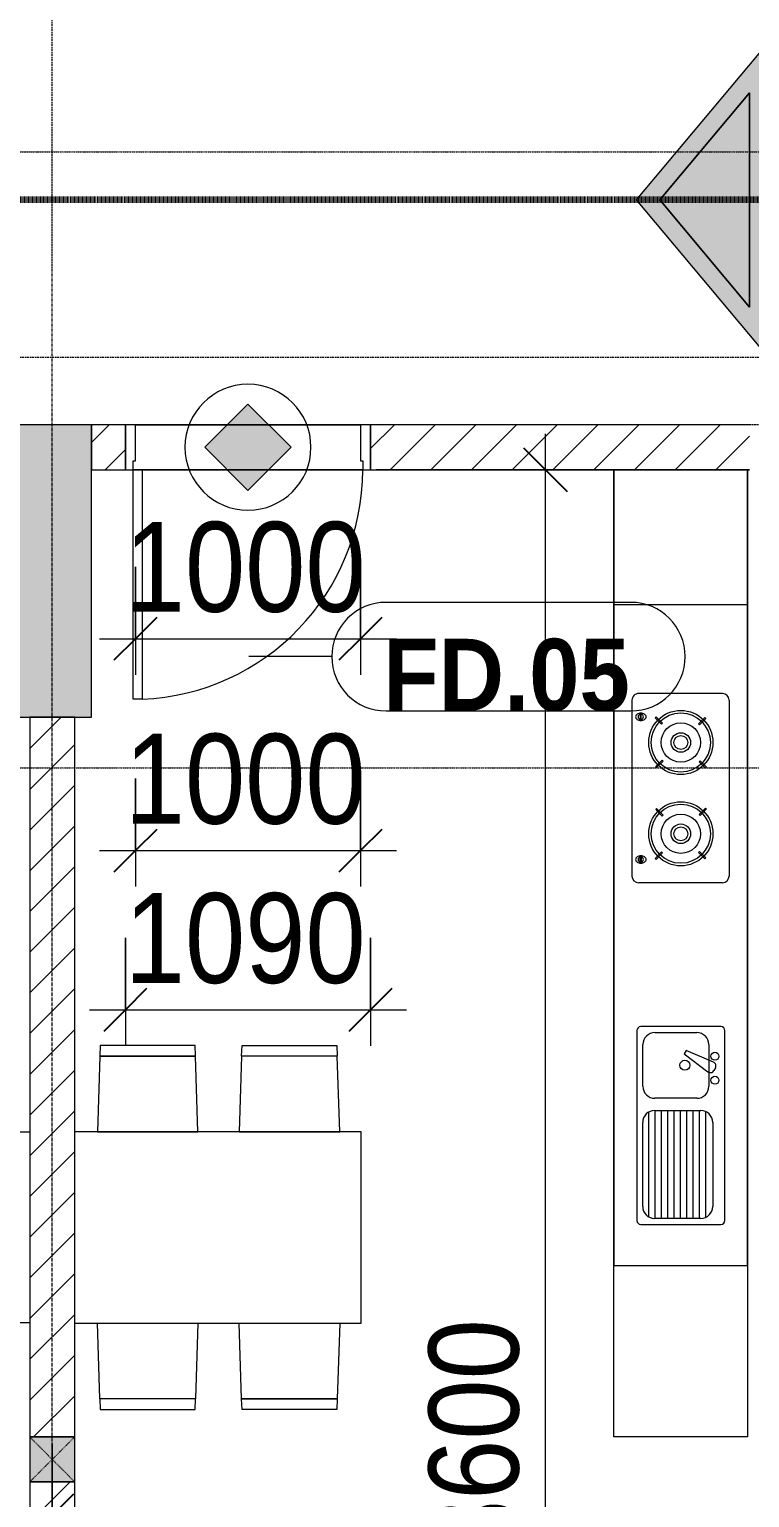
# Model space of a CAD drawing. Header units: millimetres. Extents: x 962 to 239635, y -15958 to 82755.
# Drawn here: x 153402 to 156603, y 28767 to 35296 of the extents above; entities that cross this region are included whole.
import ezdxf

# ---------------------------------------------------------------- set-up
doc = ezdxf.new("R2010")
doc.units = ezdxf.units.MM
for name, pattern in [('1 NÉT CALL OUT', [6, 3, -3]), ('Dash', [6, 3, -3]), ('Dash Dot 3_16_', [7.9375, 4.7625, -1.5875, 0, -1.5875]), ('Grid Line', [22.225, 12.7, -3.175, 3.175, -3.175])]:
    doc.linetypes.add(name, pattern=pattern)
for name, color, linetype, lineweight in [('0-1', 7, 'Continuous', 5), ('A-ANNO-DIMS', 211, 'Continuous', 9), ('A-ANNO-DIMS-160', 211, 'Continuous', 9), ('A-ANNO-NOTE', 131, 'Continuous', 9), ('A-DETL-3', 90, '1 NÉT CALL OUT', 100), ('A-DETL-GENF-2', 1, 'Continuous', 9), ('A-DOOR-4', 1, 'Continuous', 9), ('A-DOOR-FRAM-1', 1, 'Continuous', 9), ('A-DOOR-IDEN', 31, 'Continuous', 9), ('A-FLOR-2', 9, 'Continuous', 9), ('A-WALL', 113, 'Continuous', 9), ('A-WALL-3', 113, 'Continuous', 18), ('A-WALL-PATT-2', 111, 'Continuous', 9), ('G-ANNO-SYMB-1', 111, 'Dash Dot 3_16_', 18), ('I-FURN', 30, 'Continuous', 9), ('I-FURN-1', 254, 'Continuous', 9), ('S-COLS', 52, 'Continuous', 9), ('S-COLS-1', 52, 'Continuous', 5), ('S-COLS-2', 7, 'Continuous', 18), ('S-COLS-5', 52, 'Dash', 9), ('S-COLS-6', 52, 'Continuous', 18), ('S-COLS-HDLN', 52, 'Dash', 9), ('S-GRID-1', 1, 'Grid Line', 9)]:
    doc.layers.add(name, color=color, linetype=linetype, lineweight=lineweight)
doc.styles.add('Arial_B_6', font='arialbd_0.ttf', dxfattribs={"width": 0.9, "height": 320})
doc.styles.add('UTM Avo', font='UTM Avo.ttf', dxfattribs={"width": 0.9, "height": 400})
doc.dimstyles.new('1_Dim_chi_tiet_2_5', dxfattribs={"dimscale": 304.8, "dimtxt": 399.720379, "dimasz": 0.629921, "dimexe": 0.524934, "dimexo": 0.0625, "dimgap": 0.052493, "dimtad": 1, "dimdec": 0, "dimrnd": 5, "dimzin": 0, "dimdsep": 46, "dimtxsty": 'UTM Avo', "dimblk1": 'OBLIQUE', "dimblk2": 'OBLIQUE', "dimsah": 1, "dimcen": 0.09, "dimdle": 0.524934, "dimazin": 0, "dimtfac": 1, "dimtdec": 4, "dimtix": 1, "dimtmove": 0, "dimatfit": 3, "dimfxl": 1.049869, "dimfxlon": 1, "dimtvp": 1, "dimtolj": 1, "dimtzin": 0, "dimarcsym": 2})
doc.dimstyles.new('1_Dim_chi_tiet_2_5_1', dxfattribs={"dimscale": 304.8, "dimtxt": 399.720379, "dimasz": 0.629921, "dimexe": 0.524934, "dimexo": 0.0625, "dimgap": 0.052493, "dimtad": 1, "dimdec": 0, "dimrnd": 5, "dimzin": 0, "dimdsep": 46, "dimtxsty": 'UTM Avo', "dimblk1": 'OBLIQUE', "dimblk2": 'OBLIQUE', "dimsah": 1, "dimcen": 0.09, "dimdle": 0.524934, "dimazin": 0, "dimtfac": 1, "dimtdec": 4, "dimtix": 1, "dimtmove": 0, "dimatfit": 3, "dimfxl": 1.049869, "dimfxlon": 1, "dimtvp": 1, "dimtolj": 1, "dimtzin": 0, "dimarcsym": 2})
pattern_1 = [(45, (61750.9, 0), (-90.50967, 90.50967), [])]

# ---------------------------------------------------------------- blocks, each defined once
blk = doc.blocks.new('NCV_TKTC_KET CAU_rvt-1-TKCS_MB TẦNG 2')
at = {"layer": 'S-COLS-1'}
blk.add_hatch(color=256, dxfattribs=at).paths.add_polyline_path([(91927.6, 32236.9), (91927.6, 33536.9), (91577.6, 33536.9), (91577.6, 32236.9)])
at = {"layer": 'S-COLS-2'}
for p, q in [((91927.6, 33536.9), (91577.6, 33536.9)), ((91927.6, 32236.9), (91927.6, 33536.9)), ((91577.6, 32236.9), (91927.6, 32236.9))]:
    blk.add_line(p, q, dxfattribs=at)
blk = doc.blocks.new('HE BEP A - HE BEP A-901195-TKCS_MB TẦNG 2')
at = {"layer": 'I-FURN'}
for p, q in [((3.5, -11), (765.9, -11)), ((3.5, -605.3), (3.5, -11)), ((765.9, -11), (765.9, -605.3)), ((765.9, -11), (765.9, -605.3)), ((4303.5, -11), (765.9, -11)), ((3703.5, -605.3), (3703.5, -11)), ((1810.5, -114.2), (965.9, -114.2)), ((2467.5, -494.2), (2467.5, -122.2)), ((3279.1, -92.2), (2497.5, -92.2)), ((2555.1, -129.3), (2587.6, -129.3)), ((2555.1, -133.3), (2555.1, -129.3)), ((2587.6, -129.3), (2587.6, -133.3)), ((3189, -129.3), (3189, -133.3)), ((3221.5, -129.3), (3189, -129.3)), ((3221.5, -133.3), (3221.5, -129.3)), ((3309.1, -494.2), (3309.1, -122.2)), ((948.4, -131.7), (948.4, -487.8)), ((975, -397.7), (975, -193.3)), ((981.5, -167.9), (1448.7, -167.9)), ((1028.4, -139.9), (1401.8, -139.9)), ((1455.1, -193.3), (1455.1, -397.7)), ((1509.1, -380.9), (1509.1, -194.2)), ((1562.5, -140.8), (1747.9, -140.8)), ((1801.3, -194.2), (1801.3, -380.9)), ((1828, -487.8), (1828, -131.7)), ((2587.6, -133.3), (2555.1, -133.3)), ((2575.3, -194.9), (2570.9, -199.3)), ((2604.4, -224), (2575.3, -194.9)), ((3172.2, -224), (3201.4, -194.9)), ((3189, -133.3), (3221.5, -133.3)), ((3201.4, -194.9), (3205.8, -199.3)), ((975, -195.9), (1455.1, -195.9)), ((975, -223.9), (1455.1, -223.9)), ((975, -251.9), (1455.1, -251.9)), ((2570.9, -199.3), (2600, -228.4)), ((2600, -228.4), (2604.4, -224)), ((2792.8, -197.7), (2763.7, -226.8)), ((2763.7, -226.8), (2768.1, -231.2)), ((2768.1, -231.2), (2797.2, -202)), ((2797.2, -202), (2792.8, -197.7)), ((2979.4, -202), (2983.8, -197.7)), ((3008.5, -231.2), (2979.4, -202)), ((2983.8, -197.7), (3012.9, -226.8)), ((3012.9, -226.8), (3008.5, -231.2)), ((3176.6, -228.4), (3172.2, -224)), ((3205.8, -199.3), (3176.6, -228.4)), ((975, -279.9), (1455.1, -279.9)), ((975, -307.9), (1455.1, -307.9)), ((1706.2, -324.4), (1627.3, -429.4)), ((1721.6, -333.3), (1706.2, -324.4)), ((975, -335.9), (1455.1, -335.9)), ((975, -363.9), (1455.1, -363.9)), ((1670.1, -454.1), (1721.6, -333.3)), ((2573.6, -416.8), (2602.8, -387.7)), ((2602.8, -387.7), (2607.1, -392.1)), ((2766.5, -394.9), (2770.8, -390.5)), ((2770.8, -390.5), (2800, -419.6)), ((3005.8, -390.5), (2976.7, -419.6)), ((3010.2, -394.9), (3005.8, -390.5)), ((3173.9, -387.7), (3169.5, -392.1)), ((3203, -416.8), (3173.9, -387.7)), ((975, -391.9), (1455.1, -391.9)), ((979.9, -419.9), (1450.3, -419.9)), ((1401.8, -451.1), (1028.4, -451.1)), ((1747.9, -434.2), (1562.5, -434.2)), ((1644.6, -463.3), (1632.2, -456.1)), ((2578, -421.2), (2573.6, -416.8)), ((2607.1, -392.1), (2578, -421.2)), ((2795.6, -424), (2766.5, -394.9)), ((2800, -419.6), (2795.6, -424)), ((2976.7, -419.6), (2981.1, -424)), ((2981.1, -424), (3010.2, -394.9)), ((3169.5, -392.1), (3198.6, -421.2)), ((3198.6, -421.2), (3203, -416.8)), ((965.9, -505.3), (1810.5, -505.3)), ((3279.1, -524.2), (2497.5, -524.2)), ((765.9, -605.3), (3.5, -605.3)), ((765.9, -605.3), (4303.5, -605.3))]:
    blk.add_line(p, q, dxfattribs=at)
for centre, radius in [((2685.4, -309.4), 142.6), ((2685.4, -309.4), 131.3), ((3091.2, -309.4), 142.6), ((3091.2, -309.4), 131.3), ((2685.4, -309.4), 87.2), ((3091.2, -309.4), 87.2), ((1656.3, -327.5), 22.2), ((2685.4, -309.4), 43.6), ((2685.4, -309.4), 30.9), ((3091.2, -309.4), 43.6), ((3091.2, -309.4), 30.9), ((1589.4, -460.9), 17.8), ((1696.1, -460.9), 17.8)]:
    blk.add_circle(centre, radius, dxfattribs=at)
for centre, radius, start, end in [((965.9, -131.7), 17.5, 90, 180), ((1810.5, -131.7), 17.5, 0, 90), ((2497.5, -122.2), 30, 90, 180), ((2588.6, -131.7), 33.5, 163.94189, 180), ((2580.1, -129.2), 24.7, 145.20397, 163.94189), ((2571.3, -131.3), 11.6, 9.71775, 170.28225), ((2574.8, -125.5), 18.1, 120.79762, 145.20397), ((2571.4, -119.8), 11.5, 90, 120.79762), ((2571.4, -119.8), 11.5, 59.20238, 90), ((2568, -125.5), 18.1, 34.79603, 59.20238), ((2562.6, -129.2), 24.7, 16.05811, 34.79603), ((2554.1, -131.7), 33.5, 0, 16.05811), ((3222.5, -131.7), 33.5, 163.94189, 180), ((3214, -129.2), 24.7, 145.20397, 163.94189), ((3208.7, -125.5), 18.1, 120.79762, 145.20397), ((3205.3, -131.3), 11.6, 9.71775, 170.28225), ((3205.3, -119.8), 11.5, 90, 120.79762), ((3205.3, -119.8), 11.5, 59.20238, 90), ((3201.9, -125.5), 18.1, 34.79603, 59.20238), ((3196.5, -129.2), 24.7, 16.05811, 34.79603), ((3188, -131.7), 33.5, 0, 16.05811), ((3279.1, -122.2), 30, 360, 90), ((1028.4, -193.3), 53.3, 90, 180), ((1401.8, -193.3), 53.3, 0, 90), ((1562.5, -194.2), 53.3, 90, 180), ((1747.9, -194.2), 53.3, 0, 90), ((2588.6, -131.7), 33.5, 180, 196.05811), ((2580.1, -134.1), 24.7, 196.05811, 214.79603), ((2571.3, -131.3), 11.6, 189.9102, 350.0898), ((2574.8, -137.9), 18.1, 214.79603, 239.20238), ((2571.4, -143.6), 11.5, 239.20238, 270), ((2571.4, -143.6), 11.5, 270, 300.79762), ((2568, -137.9), 18.1, 300.79762, 325.20397), ((2562.6, -134.1), 24.7, 325.20397, 343.94189), ((2554.1, -131.7), 33.5, 343.94189, 0), ((3222.5, -131.7), 33.5, 180, 196.05811), ((3214, -134.1), 24.7, 196.05811, 214.79603), ((3208.7, -137.9), 18.1, 214.79603, 239.20238), ((3205.3, -131.3), 11.6, 189.9102, 350.0898), ((3205.3, -143.6), 11.5, 239.20238, 270), ((3205.3, -143.6), 11.5, 270, 300.79762), ((3201.9, -137.9), 18.1, 300.79762, 325.20397), ((3196.5, -134.1), 24.7, 325.20397, 343.94189), ((3188, -131.7), 33.5, 343.94189, 0), ((1562.5, -380.9), 53.3, 180, 270), ((1747.9, -380.9), 53.3, 270, 0), ((1028.4, -397.7), 53.3, 180, 270), ((1401.8, -397.7), 53.3, 270, 0), ((1641, -440.7), 17.8, 140.53825, 240.0479), ((1653.4, -447.9), 17.8, 240.0479, 339.46209), ((965.9, -487.8), 17.5, 180, 270), ((1810.5, -487.8), 17.5, 270, 0), ((2497.5, -494.2), 30, 180, 270), ((3279.1, -494.2), 30, 270, 0)]:
    blk.add_arc(centre, radius, start, end, dxfattribs=at)
at = {"layer": 'I-FURN-1'}
for p, q in [((3.5, -11), (4303.5, -11)), ((3.5, -605.3), (3.5, -11)), ((4303.5, -605.3), (3.5, -605.3))]:
    blk.add_line(p, q, dxfattribs=at)
blk = doc.blocks.new('RES_BAN AN 1 - RES_BAN AN 1-V6-TKCS_MB TẦNG 2')
at = {"layer": 'I-FURN-1'}
for p, q in [((-425, -1.8), (-425, -1275)), ((425, -1275), (425, -1.8)), ((-761.9, -113.5), (-809.6, -115.1)), ((-809.6, -115.1), (-809.6, -536.9)), ((-761.9, -113.5), (-425, -102.3)), ((-761.9, -538.5), (-761.9, -113.5)), ((-761.9, -538.5), (-761.9, -113.5)), ((-425, -102.3), (-425, -549.7)), ((425, -102.3), (425, -549.7)), ((761.9, -113.5), (425, -102.3)), ((761.9, -538.5), (761.9, -113.5)), ((761.9, -113.5), (761.9, -538.5)), ((809.6, -115.1), (761.9, -113.5)), ((809.6, -536.9), (809.6, -115.1)), ((-809.6, -536.9), (-761.9, -538.5)), ((-425, -549.7), (-761.9, -538.5)), ((425, -549.7), (761.9, -538.5)), ((761.9, -538.5), (809.6, -536.9)), ((-809.6, -745.3), (-761.9, -743.8)), ((-809.6, -1167.2), (-809.6, -745.3)), ((-761.9, -743.8), (-425, -732.5)), ((-761.9, -1168.8), (-761.9, -743.8)), ((-761.9, -743.8), (-761.9, -1168.8)), ((-425, -732.5), (-425, -1180)), ((425, -732.5), (425, -1180)), ((761.9, -743.8), (425, -732.5)), ((761.9, -743.8), (809.6, -745.3)), ((761.9, -1168.8), (761.9, -743.8)), ((761.9, -1168.8), (761.9, -743.8)), ((809.6, -745.3), (809.6, -1167.2)), ((-761.9, -1168.8), (-809.6, -1167.2)), ((-425, -1180), (-761.9, -1168.8)), ((425, -1180), (761.9, -1168.8)), ((809.6, -1167.2), (761.9, -1168.8)), ((-425, -1275), (425, -1275))]:
    blk.add_line(p, q, dxfattribs=at)
blk = doc.blocks.new('RES_BAN AN 1 - RES_BAN AN 1-V30-TKCS_MB TẦNG 2')
at = {"layer": 'I-FURN-1'}
for p, q in [((-425, 1275), (425, 1275)), ((-425, 0), (-425, 1275)), ((425, 1275), (425, 0)), ((-425, 1180), (-761.9, 1168.8)), ((-425, 732.5), (-425, 1180)), ((425, 1180), (761.9, 1168.8)), ((425, 732.5), (425, 1180)), ((-761.9, 1168.8), (-809.6, 1167.2)), ((-809.6, 1167.2), (-809.6, 745.3)), ((-761.9, 1168.8), (-761.9, 743.8)), ((-761.9, 743.8), (-761.9, 1168.8)), ((761.9, 1168.8), (761.9, 743.8)), ((761.9, 1168.8), (761.9, 743.8)), ((809.6, 1167.2), (761.9, 1168.8)), ((809.6, 745.3), (809.6, 1167.2)), ((-809.6, 745.3), (-761.9, 743.8)), ((-761.9, 743.8), (-425, 732.5)), ((761.9, 743.8), (425, 732.5)), ((761.9, 743.8), (809.6, 745.3)), ((-809.6, 536.9), (-761.9, 538.5)), ((-809.6, 115.1), (-809.6, 536.9)), ((-425, 549.7), (-761.9, 538.5)), ((-761.9, 538.5), (-761.9, 113.5)), ((-761.9, 538.5), (-761.9, 113.5)), ((-425, 102.3), (-425, 549.7)), ((425, 549.7), (761.9, 538.5)), ((425, 102.3), (425, 549.7)), ((761.9, 538.5), (761.9, 113.5)), ((761.9, 538.5), (809.6, 536.9)), ((761.9, 113.5), (761.9, 538.5)), ((809.6, 536.9), (809.6, 115.1)), ((-761.9, 113.5), (-809.6, 115.1)), ((-761.9, 113.5), (-425, 102.3)), ((761.9, 113.5), (425, 102.3)), ((809.6, 115.1), (761.9, 113.5))]:
    blk.add_line(p, q, dxfattribs=at)
blk = doc.blocks.new('NCV_TKTC_TANG 2_rvt-1-TKCS_MB TẦNG 2')
at = {"layer": 'A-FLOR-2'}
for p, q in [((93122.6, 33536.9), (92122.6, 33536.9)), ((93132.6, 33336.9), (92112.6, 33336.9)), ((92112.6, 33336.9), (93132.6, 33336.9)), ((94248.2, 33336.9), (93192.1, 33336.9)), ((94842.6, 33336.9), (94248.2, 33336.9)), ((94852.4, 33336.9), (94842.6, 33336.9))]:
    blk.add_line(p, q, dxfattribs=at)
at = {"layer": 'I-FURN-1'}
for name, p, rotation in [('HE BEP A - HE BEP A-901195-TKCS_MB TẦNG 2', (94237.2, 29033.4), 89.99999999999955), ('RES_BAN AN 1 - RES_BAN AN 1-V30-TKCS_MB TẦNG 2', (91652.6, 29968.6), 90.00000000000031), ('RES_BAN AN 1 - RES_BAN AN 1-V6-TKCS_MB TẦNG 2', (91850.8, 29968.2), 89.99999999999955)]:
    blk.add_blockref(name, p, dxfattribs=dict(at, rotation=rotation))
blk = doc.blocks.new('FD_05 - FD_05-1000x2200mm-835434-TKCS_MB TẦNG 2')
at = {"layer": 'A-DETL-GENF-2'}
for p, q in [((470, 100), (470, 1120)), ((470, 1120), (510, 1120)), ((510, 1120), (510, 100)), ((510, 100), (470, 100))]:
    blk.add_line(p, q, dxfattribs=at)
blk.add_arc((510, 100), 1020, 92.24747, 180, dxfattribs=at)
at = {"layer": 'A-DOOR-FRAM-1'}
for p, q in [((-510, 100), (-545, 100)), ((-545, 100), (-545, -100)), ((-510, 60), (-510, 100)), ((545, 100), (510, 100)), ((510, 100), (510, 60)), ((545, -100), (545, 100)), ((-500, 60), (-510, 60)), ((-500, -100), (-500, 60)), ((510, 60), (500, 60)), ((500, 60), (500, -100)), ((-545, -100), (-500, -100)), ((500, -100), (545, -100))]:
    blk.add_line(p, q, dxfattribs=at)
blk = doc.blocks.new('G1_SOF - BO TRU - 200x200-3052400-TKCS_MB TẦNG 2')
at = {"layer": 'S-COLS-HDLN'}
for p, q in [((-100, 100), (100, -100)), ((100, 100), (-100, -100))]:
    blk.add_line(p, q, dxfattribs=at)
blk = doc.blocks.new('DIMBLOCK1-TKCS_MB TẦNG 2')
at = {"layer": 'A-ANNO-DIMS-160'}
for p, q in [((153873.5, 32906.2), (153873.5, 32426.2)), ((153873.5, 32586.2), (153873.5, 32906.2)), ((154873.5, 32906.2), (154873.5, 32426.2)), ((154873.5, 32586.2), (154873.5, 32906.2)), ((153713.5, 32586.2), (155033.5, 32586.2))]:
    blk.add_line(p, q, dxfattribs=at)
at = {"layer": 'A-ANNO-DIMS-160', "lineweight": 25}
for p, q in [((153873.5, 32586.2), (153969.5, 32682.2)), ((154873.5, 32586.2), (154969.5, 32682.2)), ((153873.5, 32586.2), (153777.5, 32490.2)), ((154873.5, 32586.2), (154777.5, 32490.2))]:
    blk.add_line(p, q, dxfattribs=at)
at = {"layer": 'A-ANNO-DIMS-160', "color": 0, "insert": (153825.7, 33105.8), "char_height": 400, "width": 1314.636, "attachment_point": 1, "line_spacing_factor": 1.110334, "style": 'UTM Avo'}
blk.add_mtext('1000', dxfattribs=at)
blk = doc.blocks.new('_Oblique')
at = {"color": 0, "linetype": 'ByBlock', "lineweight": -2}
blk.add_line((-0.5, -0.5), (0.5, 0.5), dxfattribs=at)
blk = doc.blocks.new('DIMBLOCK65-TKCS_MB TẦNG 2')
at = {"layer": 'A-ANNO-DIMS-160'}
for p, q in [((145303.5, 29007.8), (145303.5, 28527.8)), ((145303.5, 28687.8), (145303.5, 29007.8)), ((153503.5, 29007.8), (153503.5, 28527.8)), ((153503.5, 28687.8), (153503.5, 29007.8)), ((145303.5, 28687.8), (153503.5, 28687.8))]:
    blk.add_line(p, q, dxfattribs=at)
at = {"layer": 'A-ANNO-DIMS-160', "lineweight": 25}
for p, q in [((145303.5, 28687.8), (145399.5, 28783.8)), ((153503.5, 28687.8), (153599.5, 28783.8)), ((145303.5, 28687.8), (145207.5, 28591.8)), ((153503.5, 28687.8), (153407.5, 28591.8))]:
    blk.add_line(p, q, dxfattribs=at)
at = {"layer": 'A-ANNO-DIMS-160', "color": 0, "insert": (148855.7, 29207.5), "char_height": 400, "width": 1314.636, "attachment_point": 1, "line_spacing_factor": 1.110334, "style": 'UTM Avo'}
blk.add_mtext('8200', dxfattribs=at)
blk = doc.blocks.new('DIMBLOCK66-TKCS_MB TẦNG 2')
at = {"layer": 'A-ANNO-DIMS-160'}
for p, q in [((153503.5, 29007.8), (153503.5, 28527.8)), ((153503.5, 28687.8), (153503.5, 29007.8)), ((161703.5, 29007.8), (161703.5, 28527.8)), ((161703.5, 28687.8), (161703.5, 29007.8)), ((153503.5, 28687.8), (161703.5, 28687.8))]:
    blk.add_line(p, q, dxfattribs=at)
at = {"layer": 'A-ANNO-DIMS-160', "lineweight": 25}
for p, q in [((153503.5, 28687.8), (153599.5, 28783.8)), ((161703.5, 28687.8), (161799.5, 28783.8)), ((153503.5, 28687.8), (153407.5, 28591.8)), ((161703.5, 28687.8), (161607.5, 28591.8))]:
    blk.add_line(p, q, dxfattribs=at)
at = {"layer": 'A-ANNO-DIMS-160', "color": 0, "insert": (157055.7, 29207.5), "char_height": 400, "width": 1314.636, "attachment_point": 1, "line_spacing_factor": 1.110334, "style": 'UTM Avo'}
blk.add_mtext('8200', dxfattribs=at)
blk = doc.blocks.new('HDNDCT_GHI CHÚ CỬA CHỐNG CHÁY EI30 - HDNDCT_GHI CHÚ CỬA CHỐNG CHÁY EI30-2461928-TKCS_MB TẦNG 2')
at = {"layer": 'A-ANNO-NOTE'}
blk.add_hatch(color=256, dxfattribs=at).paths.add_polyline_path([(-1.2, 0), (0, 1.2), (1.2, 0), (0, -1.2)])
for p, q in [((0, 1.2), (-1.2, 0)), ((1.2, 0), (0, 1.2)), ((-1.2, 0), (0, -1.2)), ((0, -1.2), (1.2, 0))]:
    blk.add_line(p, q, dxfattribs=at)
for start, end in [(360, 180), (180, 360)]:
    blk.add_arc((0, 0), 1.75, start, end, dxfattribs=at)
blk = doc.blocks.new('HDNDCT_MŨI TÊN THOÁT HIỂM - HDNDCT_MŨI TÊN THOÁT HIỂM-1614704-TKCS_MB TẦNG 2')
at = {"layer": 'A-ANNO-NOTE'}
h = blk.add_hatch(color=256, dxfattribs=at)
h.paths.add_polyline_path([(-3.153, 0), (0.5, 4.353), (0.5, -4.353)])
h.paths.add_polyline_path([(-2.5, 0), (0, -2.979), (0, 2.979)])
blk.add_hatch(color=256, dxfattribs=at).paths.add_polyline_path([(0, 2.979), (0, -2.979), (-2.5, 0)])
for p, q in [((0.5, 4.353), (-3.153, 0)), ((0.5, -4.353), (0.5, 4.353)), ((-2.5, 0), (0, 2.979)), ((0, 2.979), (-2.5, 0)), ((0, 2.979), (0, -2.979)), ((0, -2.979), (0, 2.979)), ((-3.153, 0), (0.5, -4.353)), ((0, -2.979), (-2.5, 0)), ((-2.5, 0), (0, -2.979))]:
    blk.add_line(p, q, dxfattribs=at)
blk = doc.blocks.new('DIMBLOCK131-TKCS_MB TẦNG 2')
at = {"layer": 'A-ANNO-DIMS-160'}
for p, q in [((153828.5, 31255.6), (153828.5, 30775.6)), ((153828.5, 30935.6), (153828.5, 31255.6)), ((154918.5, 31255.6), (154918.5, 30775.6)), ((154918.5, 30935.6), (154918.5, 31255.6)), ((153668.5, 30935.6), (155078.5, 30935.6))]:
    blk.add_line(p, q, dxfattribs=at)
at = {"layer": 'A-ANNO-DIMS-160', "lineweight": 25}
for p, q in [((153828.5, 30935.6), (153924.5, 31031.6)), ((154918.5, 30935.6), (155014.5, 31031.6)), ((153828.5, 30935.6), (153732.5, 30839.6)), ((154918.5, 30935.6), (154822.5, 30839.6))]:
    blk.add_line(p, q, dxfattribs=at)
at = {"layer": 'A-ANNO-DIMS-160', "color": 0, "insert": (153825.7, 31455.2), "char_height": 400, "width": 1314.636, "attachment_point": 1, "line_spacing_factor": 1.110334, "style": 'UTM Avo'}
blk.add_mtext('1090', dxfattribs=at)
blk = doc.blocks.new('DIMBLOCK150-TKCS_MB TẦNG 2')
at = {"layer": 'A-ANNO-DIMS-160'}
for p, q in [((153873.5, 31963.9), (153873.5, 31483.9)), ((153873.5, 31643.9), (153873.5, 31963.9)), ((154873.5, 31963.9), (154873.5, 31483.9)), ((154873.5, 31643.9), (154873.5, 31963.9)), ((153713.5, 31643.9), (155033.5, 31643.9))]:
    blk.add_line(p, q, dxfattribs=at)
at = {"layer": 'A-ANNO-DIMS-160', "lineweight": 25}
for p, q in [((153873.5, 31643.9), (153969.5, 31739.9)), ((154873.5, 31643.9), (154969.5, 31739.9)), ((153873.5, 31643.9), (153777.5, 31547.9)), ((154873.5, 31643.9), (154777.5, 31547.9))]:
    blk.add_line(p, q, dxfattribs=at)
at = {"layer": 'A-ANNO-DIMS-160', "color": 0, "insert": (153825.7, 32163.5), "char_height": 400, "width": 1314.636, "attachment_point": 1, "line_spacing_factor": 1.110334, "style": 'UTM Avo'}
blk.add_mtext('1000', dxfattribs=at)
blk = doc.blocks.new('STN_Door Tag - STN_Door Tag-1788670-TKCS_MB TẦNG 2')
at = {"layer": 'A-DOOR-IDEN'}
for p, q in [((-3.37, 1.495), (3.431, 1.495)), ((-3.37, -1.524), (3.431, -1.524))]:
    blk.add_line(p, q, dxfattribs=at)
for centre, start, end in [((-3.37, -0.015), 90, 270), ((3.431, -0.015), 270, 90)]:
    blk.add_arc(centre, 1.509, start, end, dxfattribs=at)
blk = doc.blocks.new('DIMBLOCK290-TKCS_MB TẦNG 2')
at = {"layer": 'A-ANNO-DIMS-160'}
for p, q in [((155696.1, 24577.4), (155696.1, 33496.9)), ((155376.1, 33336.9), (155856.1, 33336.9)), ((155696.1, 33336.9), (155376.1, 33336.9)), ((155376.1, 24737.4), (155856.1, 24737.4)), ((155696.1, 24737.4), (155376.1, 24737.4))]:
    blk.add_line(p, q, dxfattribs=at)
at = {"layer": 'A-ANNO-DIMS-160', "lineweight": 25}
for p, q in [((155696.1, 33336.9), (155600.1, 33432.9)), ((155696.1, 33336.9), (155792.1, 33240.9)), ((155696.1, 24737.4), (155600.1, 24833.4)), ((155696.1, 24737.4), (155792.1, 24641.4))]:
    blk.add_line(p, q, dxfattribs=at)
at = {"layer": 'A-ANNO-DIMS-160', "color": 0, "insert": (155176.5, 28489.4), "char_height": 400, "width": 1314.636, "attachment_point": 1, "rotation": 90, "line_spacing_factor": 1.110334, "style": 'UTM Avo'}
blk.add_mtext('8600', dxfattribs=at)

msp = doc.modelspace()

# ---------------------------------------------------------------- hatches: boundary and pattern name
at = {"layer": 'A-WALL-PATT-2'}
h = msp.add_hatch(dxfattribs=at)
h.set_pattern_fill('FP_1', color=256, style=0, pattern_type=2)
h.set_pattern_definition(pattern_1)
h.paths.add_polyline_path([(161528.5, 33336.9), (161528.5, 33536.9), (156803.3, 33536.9), (156803.3, 33336.9), (161391.4, 33336.9)])
h.paths.add_polyline_path([(154918.5, 33336.9), (156603.3, 33336.9), (156603.3, 33536.9), (154918.5, 33536.9)])
h.paths.add_polyline_path([(153678.5, 33336.9), (153828.5, 33336.9), (153828.5, 33536.9), (153678.5, 33536.9)])
h = msp.add_hatch(dxfattribs=at)
h.set_pattern_fill('FP_1', color=256, style=0, pattern_type=2)
h.set_pattern_definition(pattern_1)
h.paths.add_polyline_path([(153603.5, 25436.9), (153603.5, 28836.9), (153403.5, 28836.9), (153403.5, 25436.9)])
h.paths.add_polyline_path([(153603.5, 29036.9), (153603.5, 32236.9), (153403.5, 32236.9), (153403.5, 29036.9)])
at = {"layer": 'S-COLS-1'}
msp.add_hatch(color=256, dxfattribs=at).paths.add_polyline_path([(153603.5, 28836.9), (153603.5, 29036.9), (153403.5, 29036.9), (153403.5, 28836.9)])

# ---------------------------------------------------------------- linework, layer by layer
at = {"layer": 'A-DETL-3'}
msp.add_line((162573.5, 34537.4), (144433.5, 34537.4), dxfattribs=at)
at = {"layer": 'A-DOOR-IDEN'}
msp.add_line((154376.7, 32508.2), (154745.8, 32508.2), dxfattribs=at)
at = {"layer": 'A-WALL'}
for p, q in [((153873.5, 33536.9), (154873.5, 33536.9)), ((154883.5, 33336.9), (153863.5, 33336.9)), ((153403.5, 29036.9), (153603.5, 29036.9)), ((153603.5, 28836.9), (153403.5, 28836.9))]:
    msp.add_line(p, q, dxfattribs=at)
at = {"layer": 'A-WALL-3'}
for p, q in [((153828.5, 33536.9), (153678.5, 33536.9)), ((153678.5, 33536.9), (153678.5, 33336.9)), ((153828.5, 33336.9), (153828.5, 33536.9)), ((156603.3, 33536.9), (154918.5, 33536.9)), ((154918.5, 33536.9), (154918.5, 33336.9)), ((153678.5, 33336.9), (153828.5, 33336.9)), ((154918.5, 33336.9), (156603.3, 33336.9)), ((153603.5, 32236.9), (153403.5, 32236.9)), ((153403.5, 32236.9), (153403.5, 29036.9)), ((153603.5, 29036.9), (153603.5, 32236.9)), ((153403.5, 28836.9), (153403.5, 25436.9)), ((153603.5, 25436.9), (153603.5, 28836.9))]:
    msp.add_line(p, q, dxfattribs=at)
at = {"layer": 'G-ANNO-SYMB-1'}
for p, q in [((90498.7, 34751.5), (196677.7, 34751.5)), ((90498.7, 32011.5), (196677.7, 32011.5))]:
    msp.add_line(p, q, dxfattribs=at)
at = {"layer": 'S-COLS'}
for p, q in [((153603.5, 29036.9), (153403.5, 29036.9)), ((153403.5, 28836.9), (153603.5, 28836.9))]:
    msp.add_line(p, q, dxfattribs=at)
at = {"layer": 'S-COLS-6'}
for p, q in [((153403.5, 29036.9), (153403.5, 28836.9)), ((153603.5, 28836.9), (153603.5, 29036.9))]:
    msp.add_line(p, q, dxfattribs=at)
at = {"layer": 'S-GRID-1'}
for p, q in [((153503.5, 19351.6), (153503.5, 76542.3)), ((187383.6, 33836.9), (98285.4, 33836.9)), ((189415.6, 33536.9), (96253.4, 33536.9))]:
    msp.add_line(p, q, dxfattribs=at)

# ---------------------------------------------------------------- block references
at = {"layer": '0-1'}
for name in ['NCV_TKTC_KET CAU_rvt-1-TKCS_MB TẦNG 2', 'NCV_TKTC_TANG 2_rvt-1-TKCS_MB TẦNG 2']:
    msp.add_blockref(name, (61750.9, 0), dxfattribs=at)
at = {"layer": 'A-ANNO-NOTE', "xscale": 160, "yscale": 160, "zscale": 160}
for name, p in [('HDNDCT_MŨI TÊN THOÁT HIỂM - HDNDCT_MŨI TÊN THOÁT HIỂM-1614704-TKCS_MB TẦNG 2', (156603.5, 34537.4)), ('HDNDCT_GHI CHÚ CỬA CHỐNG CHÁY EI30 - HDNDCT_GHI CHÚ CỬA CHỐNG CHÁY EI30-2461928-TKCS_MB TẦNG 2', (154373.5, 33437.4))]:
    msp.add_blockref(name, p, dxfattribs=at)
at = {"layer": 'A-DOOR-4', "rotation": 180}
msp.add_blockref('FD_05 - FD_05-1000x2200mm-835434-TKCS_MB TẦNG 2', (154373.5, 33436.9), dxfattribs=at)
at = {"layer": 'A-DOOR-IDEN', "xscale": 159.9999999999999, "yscale": 159.9999999999999, "zscale": 159.9999999999999}
msp.add_blockref('STN_Door Tag - STN_Door Tag-1788670-TKCS_MB TẦNG 2', (155526.5, 32508.8), dxfattribs=at)
at = {"layer": 'S-COLS-5'}
msp.add_blockref('G1_SOF - BO TRU - 200x200-3052400-TKCS_MB TẦNG 2', (153503.5, 28936.9), dxfattribs=at)

# ---------------------------------------------------------------- texts
at = {"layer": 'A-DOOR-IDEN', "insert": (155523.2, 32423.5), "char_height": 320, "width": 1124.64, "attachment_point": 5, "line_spacing_factor": 0.936439, "style": 'Arial_B_6'}
msp.add_mtext('\\pt7.2,14.4,21.6,28.8,36,43.2,50.4,57.6,64.8,72,79.2,86.4,93.6,100.8,108,115.2,122.4,129.6,136.8,144,151.2,158.4,165.6,172.8,180,187.2,194.4,201.6,208.8,216,223.2,230.4;FD.05', dxfattribs=at)

# ---------------------------------------------------------------- dimensions: what is measured, and where the dimension line sits
at = {"layer": 'A-ANNO-DIMS'}
dim = msp.add_linear_dim(base=(155696.1176, 33336.936), p1=(155376.1176, 24737.3629), p2=(155376.1176, 33336.936), angle=90, dimstyle='1_Dim_chi_tiet_2_5_1', override={"dimpost": '<>', "dimfxl": 8599.573178}, dxfattribs=at)
dim.commit()
dim.dimension.update_dxf_attribs({"geometry": 'DIMBLOCK290-TKCS_MB TẦNG 2', "text_midpoint": (155473.1255, 29037.1494)})
for base, p1, p2, override, picture, middle in [((154873.5, 32586.2), (153873.5, 32906.2), (154873.5, 32906.2), {"dimpost": '<>', "dimfxl": 1000}, 'DIMBLOCK1-TKCS_MB TẦNG 2', (154373.5, 32809.2)), ((154873.5, 31643.9), (153873.5, 31963.9), (154873.5, 31963.9), {"dimpost": '<>', "dimfxl": 1000}, 'DIMBLOCK150-TKCS_MB TẦNG 2', (154373.5, 31866.9)), ((154918.5, 30935.6), (153828.5, 31255.6), (154918.5, 31255.6), {"dimpost": '<>', "dimfxl": 1090}, 'DIMBLOCK131-TKCS_MB TẦNG 2', (154373.5, 31158.6)), ((153503.5, 28687.8), (145303.5, 29007.8), (153503.5, 29007.8), {"dimpost": '<>', "dimfxl": 8200}, 'DIMBLOCK65-TKCS_MB TẦNG 2', (149403.5, 28910.8)), ((161703.5, 28687.8), (153503.5, 29007.8), (161703.5, 29007.8), {"dimpost": '<>', "dimfxl": 8200}, 'DIMBLOCK66-TKCS_MB TẦNG 2', (157603.5, 28910.8))]:
    dim = msp.add_linear_dim(base=base, p1=p1, p2=p2, dimstyle='1_Dim_chi_tiet_2_5', override=override, dxfattribs=at)
    dim.commit()
    dim.dimension.update_dxf_attribs({"geometry": picture, "text_midpoint": middle})

doc.saveas('drawing.dxf')
